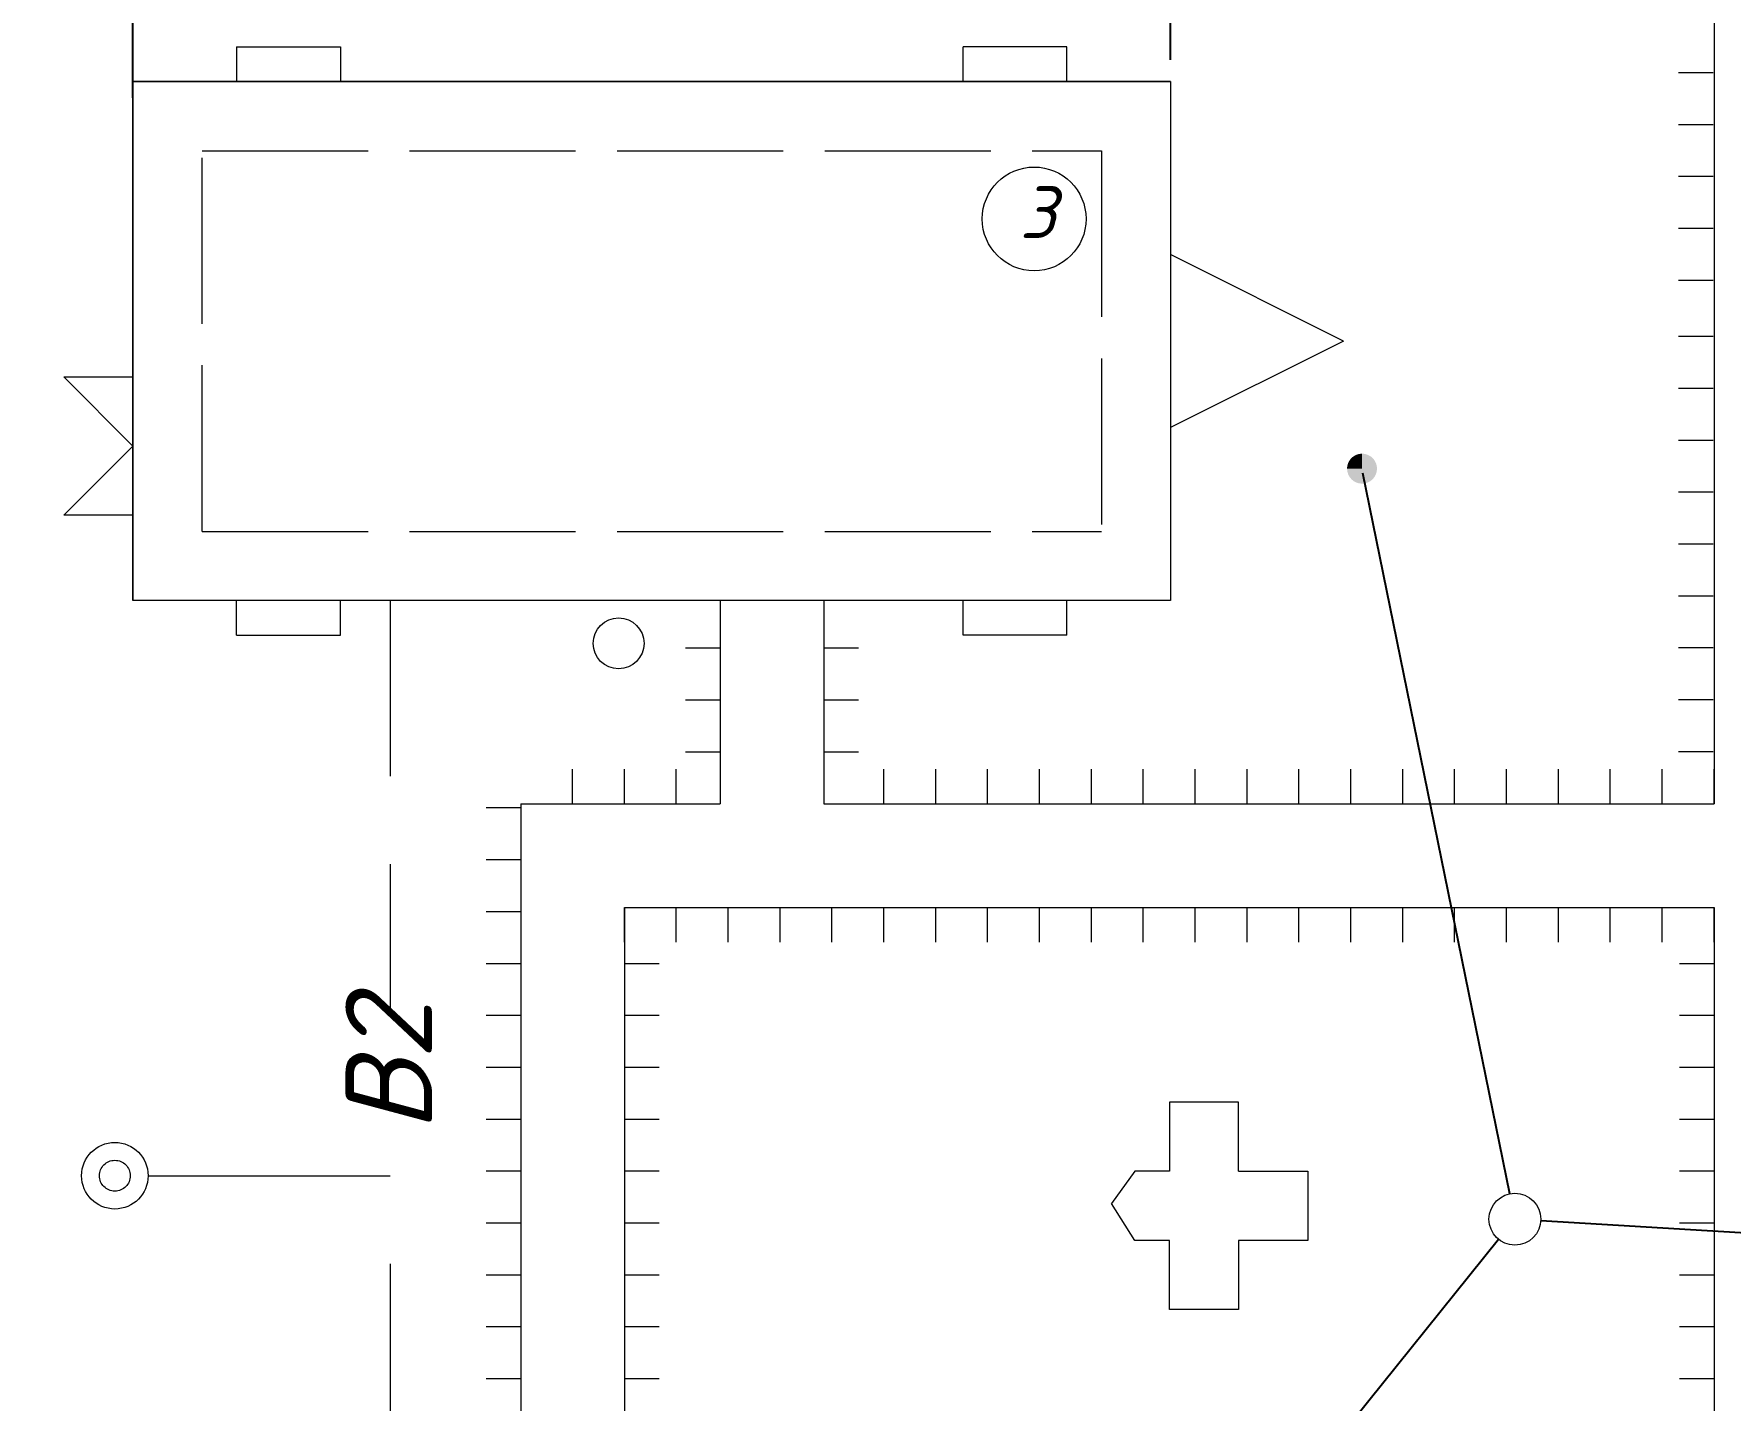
# Model space of a CAD drawing. Header units: millimetres. Extents: x 27137 to 30937, y -4667 to -569.
# Drawn here: x 30478.29 to 30527.32, y -4008.14 to -3968.66 of the extents above; entities that cross this region are included whole.
import ezdxf

# ---------------------------------------------------------------- set-up
doc = ezdxf.new("R2010")
doc.units = ezdxf.units.MM
doc.header["$LTSCALE"] = 0.4
doc.linetypes.add('ACAD_ISO02W100', pattern=[15, 12, -3])
doc.linetypes.add('штриховаяX2', pattern=[38.1, 25.4, -12.7])
doc.styles.add('Isocpeur', font='isocpeui.ttf', dxfattribs={"height": 2.5})
doc.styles.get("Standard").update_dxf_attribs({"font": 'isocpeui.ttf', "height": 2.5})
doc.dimstyles.new('06', dxfattribs={"dimtxt": 2.5, "dimasz": 2.5, "dimexe": 1.25, "dimexo": 0.625, "dimtad": 1, "dimdec": 0, "dimlfac": 200, "dimtxsty": 'Standard', "dimblk": 'OBLIQUE', "dimcen": 2.5, "dimdle": 2, "dimadec": 0, "dimazin": 0, "dimtfac": 1, "dimtdec": 0, "dimtmove": 0, "dimatfit": 3, "dimldrblk": 'OBLIQUE', "dimfxl": 1, "dimarcsym": 0})

# ---------------------------------------------------------------- blocks, each defined once
blk = doc.blocks.new('_Oblique')
at = {"color": 0, "linetype": 'ByBlock', "lineweight": -2}
blk.add_line((-0.5, -0.5), (0.5, 0.5), dxfattribs=at)
blk = doc.blocks.new('*D331')
at = {"color": 0, "lineweight": -2, "transparency": 16777216}
for p, q in [((30457.807, -3970.501), (30457.807, -3964.228)), ((30481.148, -3970.501), (30481.148, -3964.228)), ((30483.148, -3965.478), (30455.807, -3965.478))]:
    blk.add_line(p, q, dxfattribs=at)
at = {"layer": 'Defpoints', "color": 0, "transparency": 16777216}
for p in [(30457.807, -3965.478), (30457.807, -3971.126), (30481.148, -3971.126)]:
    blk.add_point(p, dxfattribs=at)
at = {"color": 0, "lineweight": -2, "transparency": 16777216, "xscale": 2.5, "yscale": 2.5, "zscale": 2.5, "rotation": 180}
blk.add_blockref('_Oblique', (30457.807, -3965.478), dxfattribs=at)
at = {"color": 0, "lineweight": -2, "transparency": 16777216, "xscale": 2.5, "yscale": 2.5, "zscale": 2.5}
blk.add_blockref('_Oblique', (30481.148, -3965.478), dxfattribs=at)
at = {"color": 0, "lineweight": 15, "transparency": 16777216, "insert": (30469.478, -3963.353), "char_height": 2.5, "attachment_point": 5, "style": 'Isocpeur'}
blk.add_mtext('4,6', dxfattribs=at)
blk = doc.blocks.new('*D334')
at = {"color": 0, "lineweight": -2, "transparency": 16777216}
for p, q in [((30481.148, -3969.407), (30481.148, -3964.228)), ((30511.148, -3969.407), (30511.148, -3964.228)), ((30513.148, -3965.478), (30479.148, -3965.478))]:
    blk.add_line(p, q, dxfattribs=at)
at = {"layer": 'Defpoints', "color": 0, "transparency": 16777216}
for p in [(30481.148, -3965.478), (30481.148, -3970.032), (30511.148, -3970.032)]:
    blk.add_point(p, dxfattribs=at)
at = {"color": 0, "lineweight": -2, "transparency": 16777216, "xscale": 2.5, "yscale": 2.5, "zscale": 2.5}
for p, rotation in [((30481.148, -3965.478), 179.9999999999983), ((30511.148, -3965.478), 359.9999999999983)]:
    blk.add_blockref('_Oblique', p, dxfattribs=dict(at, rotation=rotation))
at = {"color": 0, "lineweight": 15, "transparency": 16777216, "insert": (30496.148, -3963.353), "char_height": 2.5, "attachment_point": 5, "style": 'Isocpeur'}
blk.add_mtext('6,00', dxfattribs=at)

msp = doc.modelspace()

# ---------------------------------------------------------------- hatches: boundary and pattern name
at = {"lineweight": 15}
h = msp.add_hatch(color=256, dxfattribs=at)
h.dxf.hatch_style = 1
h.paths.add_polyline_path([(30516.2509, -3981.2204), (30516.6834, -3981.2204), (30517.116, -3981.2204, -1)])
h.paths.add_polyline_path([(30516.6834, -3980.7879, -0.4142136), (30517.116, -3981.2204), (30516.6834, -3981.2204)])
h = msp.add_hatch(color=256, dxfattribs=at)
h.dxf.hatch_style = 1
h.paths.add_polyline_path([(30516.6834, -3980.7879), (30516.6834, -3981.2204), (30516.2509, -3981.2204, -0.4142136)])

# ---------------------------------------------------------------- linework, layer by layer
for p, q in [((30526.8596, -3953.2653), (30526.8596, -3990.9031)), ((30484.1482, -3969.0317), (30487.1482, -3969.0317)), ((30484.1482, -3969.0317), (30484.1482, -3970.0317)), ((30487.1482, -3969.0317), (30487.1482, -3970.0317)), ((30508.1482, -3969.0317), (30505.1482, -3969.0317)), ((30505.1482, -3970.0317), (30505.1482, -3969.0317)), ((30508.1482, -3970.0317), (30508.1482, -3969.0317)), ((30526.8302, -3969.7792), (30525.8302, -3969.7792)), ((30526.8302, -3969.7792), (30525.8302, -3969.7792)), ((30526.8302, -3969.7792), (30525.8302, -3969.7792)), ((30526.8302, -3969.7792), (30525.8302, -3969.7792)), ((30526.8302, -3969.7792), (30525.8302, -3969.7792)), ((30526.8302, -3969.7792), (30525.8302, -3969.7792)), ((30526.8302, -3969.7792), (30525.8302, -3969.7792)), ((30526.8302, -3969.7792), (30525.8302, -3969.7792)), ((30526.8302, -3969.7792), (30525.8302, -3969.7792)), ((30526.8302, -3969.7792), (30525.8302, -3969.7792)), ((30526.8302, -3969.7792), (30525.8302, -3969.7792)), ((30526.8302, -3969.7792), (30525.8302, -3969.7792)), ((30526.8302, -3969.7792), (30525.8302, -3969.7792)), ((30526.8302, -3969.7792), (30525.8302, -3969.7792)), ((30526.8302, -3969.7792), (30525.8302, -3969.7792)), ((30526.8302, -3969.7792), (30525.8302, -3969.7792)), ((30526.8302, -3969.7792), (30525.8302, -3969.7792)), ((30526.8302, -3969.7792), (30525.8302, -3969.7792)), ((30526.8302, -3969.7792), (30525.8302, -3969.7792)), ((30526.8302, -3969.7792), (30525.8302, -3969.7792)), ((30526.8302, -3969.7792), (30525.8302, -3969.7792)), ((30526.8302, -3969.7792), (30525.8302, -3969.7792)), ((30526.8302, -3969.7792), (30525.8302, -3969.7792)), ((30526.8302, -3969.7792), (30525.8302, -3969.7792)), ((30511.1482, -3970.0317), (30481.1482, -3970.0317)), ((30481.1482, -3970.0317), (30481.1482, -3985.0317)), ((30481.1482, -3970.0317), (30511.1482, -3970.0317)), ((30481.1482, -3985.0317), (30481.1482, -3970.0317)), ((30511.1482, -3970.0317), (30511.1482, -3985.0317)), ((30526.8302, -3971.2792), (30525.8302, -3971.2792)), ((30526.8302, -3971.2792), (30525.8302, -3971.2792)), ((30526.8302, -3971.2792), (30525.8302, -3971.2792)), ((30526.8302, -3971.2792), (30525.8302, -3971.2792)), ((30526.8302, -3971.2792), (30525.8302, -3971.2792)), ((30526.8302, -3971.2792), (30525.8302, -3971.2792)), ((30526.8302, -3971.2792), (30525.8302, -3971.2792)), ((30526.8302, -3971.2792), (30525.8302, -3971.2792)), ((30526.8302, -3971.2792), (30525.8302, -3971.2792)), ((30526.8302, -3971.2792), (30525.8302, -3971.2792)), ((30526.8302, -3971.2792), (30525.8302, -3971.2792)), ((30526.8302, -3971.2792), (30525.8302, -3971.2792)), ((30526.8302, -3971.2792), (30525.8302, -3971.2792)), ((30526.8302, -3971.2792), (30525.8302, -3971.2792)), ((30526.8302, -3971.2792), (30525.8302, -3971.2792)), ((30526.8302, -3971.2792), (30525.8302, -3971.2792)), ((30526.8302, -3971.2792), (30525.8302, -3971.2792)), ((30526.8302, -3972.7792), (30525.8302, -3972.7792)), ((30526.8302, -3972.7792), (30525.8302, -3972.7792)), ((30526.8302, -3972.7792), (30525.8302, -3972.7792)), ((30526.8302, -3972.7792), (30525.8302, -3972.7792)), ((30526.8302, -3972.7792), (30525.8302, -3972.7792)), ((30526.8302, -3972.7792), (30525.8302, -3972.7792)), ((30526.8302, -3972.7792), (30525.8302, -3972.7792)), ((30526.8302, -3972.7792), (30525.8302, -3972.7792)), ((30526.8302, -3972.7792), (30525.8302, -3972.7792)), ((30526.8302, -3972.7792), (30525.8302, -3972.7792)), ((30526.8302, -3972.7792), (30525.8302, -3972.7792)), ((30526.8302, -3974.2792), (30525.8302, -3974.2792)), ((30526.8302, -3974.2792), (30525.8302, -3974.2792)), ((30526.8302, -3974.2792), (30525.8302, -3974.2792)), ((30526.8302, -3974.2792), (30525.8302, -3974.2792)), ((30526.8302, -3974.2792), (30525.8302, -3974.2792)), ((30526.8302, -3974.2792), (30525.8302, -3974.2792)), ((30526.8302, -3974.2792), (30525.8302, -3974.2792)), ((30526.8302, -3974.2792), (30525.8302, -3974.2792)), ((30526.8302, -3974.2792), (30525.8302, -3974.2792)), ((30526.8302, -3974.2792), (30525.8302, -3974.2792)), ((30526.8302, -3974.2792), (30525.8302, -3974.2792)), ((30526.8302, -3974.2792), (30525.8302, -3974.2792)), ((30526.8302, -3974.2792), (30525.8302, -3974.2792)), ((30526.8302, -3974.2792), (30525.8302, -3974.2792)), ((30526.8302, -3974.2792), (30525.8302, -3974.2792)), ((30526.8302, -3974.2792), (30525.8302, -3974.2792)), ((30526.8302, -3974.2792), (30525.8302, -3974.2792)), ((30526.8302, -3974.2792), (30525.8302, -3974.2792)), ((30526.8302, -3974.2792), (30525.8302, -3974.2792)), ((30526.8302, -3974.2792), (30525.8302, -3974.2792)), ((30526.8302, -3974.2792), (30525.8302, -3974.2792)), ((30516.1482, -3977.5317), (30511.1482, -3975.0317)), ((30526.8302, -3975.7792), (30525.8302, -3975.7792)), ((30526.8302, -3975.7792), (30525.8302, -3975.7792)), ((30526.8302, -3975.7792), (30525.8302, -3975.7792)), ((30526.8302, -3975.7792), (30525.8302, -3975.7792)), ((30526.8302, -3975.7792), (30525.8302, -3975.7792)), ((30526.8302, -3975.7792), (30525.8302, -3975.7792)), ((30526.8302, -3975.7792), (30525.8302, -3975.7792)), ((30526.8302, -3975.7792), (30525.8302, -3975.7792)), ((30526.8302, -3975.7792), (30525.8302, -3975.7792)), ((30526.8302, -3975.7792), (30525.8302, -3975.7792)), ((30526.8302, -3975.7792), (30525.8302, -3975.7792)), ((30526.8302, -3975.7792), (30525.8302, -3975.7792)), ((30526.8302, -3975.7792), (30525.8302, -3975.7792)), ((30526.8302, -3975.7792), (30525.8302, -3975.7792)), ((30526.8302, -3975.7792), (30525.8302, -3975.7792)), ((30526.8302, -3975.7792), (30525.8302, -3975.7792)), ((30526.8302, -3975.7792), (30525.8302, -3975.7792)), ((30526.8302, -3975.7792), (30525.8302, -3975.7792)), ((30526.8302, -3975.7792), (30525.8302, -3975.7792)), ((30526.8302, -3975.7792), (30525.8302, -3975.7792)), ((30526.8302, -3975.7792), (30525.8302, -3975.7792)), ((30526.8302, -3975.7792), (30525.8302, -3975.7792)), ((30526.8302, -3975.7792), (30525.8302, -3975.7792)), ((30526.8302, -3975.7792), (30525.8302, -3975.7792)), ((30526.8302, -3975.7792), (30525.8302, -3975.7792)), ((30526.8302, -3975.7792), (30525.8302, -3975.7792)), ((30526.8302, -3975.7792), (30525.8302, -3975.7792)), ((30526.8302, -3975.7792), (30525.8302, -3975.7792)), ((30526.8302, -3975.7792), (30525.8302, -3975.7792)), ((30526.8302, -3975.7792), (30525.8302, -3975.7792)), ((30526.8302, -3975.7792), (30525.8302, -3975.7792)), ((30526.8302, -3975.7792), (30525.8302, -3975.7792)), ((30526.8302, -3975.7792), (30525.8302, -3975.7792)), ((30526.8302, -3975.7792), (30525.8302, -3975.7792)), ((30526.8302, -3975.7792), (30525.8302, -3975.7792)), ((30526.8302, -3975.7792), (30525.8302, -3975.7792)), ((30526.8302, -3975.7792), (30525.8302, -3975.7792)), ((30526.8302, -3975.7792), (30525.8302, -3975.7792)), ((30526.8302, -3975.7792), (30525.8302, -3975.7792)), ((30526.8302, -3975.7792), (30525.8302, -3975.7792)), ((30526.8302, -3975.7792), (30525.8302, -3975.7792)), ((30526.8302, -3975.7792), (30525.8302, -3975.7792)), ((30526.8302, -3975.7792), (30525.8302, -3975.7792)), ((30526.8302, -3975.7792), (30525.8302, -3975.7792)), ((30526.8302, -3975.7792), (30525.8302, -3975.7792)), ((30526.8302, -3975.7792), (30525.8302, -3975.7792)), ((30526.8302, -3975.7792), (30525.8302, -3975.7792)), ((30526.8302, -3975.7792), (30525.8302, -3975.7792)), ((30526.8302, -3975.7792), (30525.8302, -3975.7792)), ((30526.8302, -3975.7792), (30525.8302, -3975.7792)), ((30526.8302, -3975.7792), (30525.8302, -3975.7792)), ((30526.8302, -3975.7792), (30525.8302, -3975.7792)), ((30526.8302, -3975.7792), (30525.8302, -3975.7792)), ((30526.8302, -3975.7792), (30525.8302, -3975.7792)), ((30526.8302, -3975.7792), (30525.8302, -3975.7792)), ((30526.8302, -3975.7792), (30525.8302, -3975.7792)), ((30526.8302, -3975.7792), (30525.8302, -3975.7792)), ((30526.8302, -3975.7792), (30525.8302, -3975.7792)), ((30526.8302, -3975.7792), (30525.8302, -3975.7792)), ((30526.8302, -3975.7792), (30525.8302, -3975.7792)), ((30526.8302, -3975.7792), (30525.8302, -3975.7792)), ((30526.8302, -3975.7792), (30525.8302, -3975.7792)), ((30526.8302, -3975.7792), (30525.8302, -3975.7792)), ((30526.8302, -3975.7792), (30525.8302, -3975.7792)), ((30526.8302, -3975.7792), (30525.8302, -3975.7792)), ((30526.8302, -3975.7792), (30525.8302, -3975.7792)), ((30526.8302, -3975.7792), (30525.8302, -3975.7792)), ((30516.1482, -3977.5317), (30511.1482, -3980.0317)), ((30526.8302, -3977.4031), (30525.8302, -3977.4031)), ((30526.8302, -3977.4031), (30525.8302, -3977.4031)), ((30526.8302, -3977.4031), (30525.8302, -3977.4031)), ((30526.8302, -3977.4031), (30525.8302, -3977.4031)), ((30526.8302, -3977.4031), (30525.8302, -3977.4031)), ((30526.8302, -3977.4031), (30525.8302, -3977.4031)), ((30526.8302, -3977.4031), (30525.8302, -3977.4031)), ((30526.8302, -3977.4031), (30525.8302, -3977.4031)), ((30526.8302, -3977.4031), (30525.8302, -3977.4031)), ((30526.8302, -3977.4031), (30525.8302, -3977.4031)), ((30526.8302, -3977.4031), (30525.8302, -3977.4031)), ((30526.8302, -3977.4031), (30525.8302, -3977.4031)), ((30526.8302, -3977.4031), (30525.8302, -3977.4031)), ((30526.8302, -3977.4031), (30525.8302, -3977.4031)), ((30526.8302, -3977.4031), (30525.8302, -3977.4031)), ((30526.8302, -3977.4031), (30525.8302, -3977.4031)), ((30526.8302, -3977.4031), (30525.8302, -3977.4031)), ((30526.8302, -3977.4031), (30525.8302, -3977.4031)), ((30526.8302, -3977.4031), (30525.8302, -3977.4031)), ((30526.8302, -3977.4031), (30525.8302, -3977.4031)), ((30526.8302, -3977.4031), (30525.8302, -3977.4031)), ((30526.8302, -3977.4031), (30525.8302, -3977.4031)), ((30526.8302, -3977.4031), (30525.8302, -3977.4031)), ((30526.8302, -3977.4031), (30525.8302, -3977.4031)), ((30526.8302, -3977.4031), (30525.8302, -3977.4031)), ((30479.1482, -3978.5657), (30481.1482, -3978.5657)), ((30479.1482, -3978.5657), (30481.1482, -3980.5657)), ((30526.8302, -3978.9031), (30525.8302, -3978.9031)), ((30526.8302, -3978.9031), (30525.8302, -3978.9031)), ((30526.8302, -3978.9031), (30525.8302, -3978.9031)), ((30526.8302, -3978.9031), (30525.8302, -3978.9031)), ((30526.8302, -3978.9031), (30525.8302, -3978.9031)), ((30526.8302, -3978.9031), (30525.8302, -3978.9031)), ((30526.8302, -3978.9031), (30525.8302, -3978.9031)), ((30526.8302, -3978.9031), (30525.8302, -3978.9031)), ((30526.8302, -3978.9031), (30525.8302, -3978.9031)), ((30526.8302, -3978.9031), (30525.8302, -3978.9031)), ((30526.8302, -3978.9031), (30525.8302, -3978.9031)), ((30526.8302, -3978.9031), (30525.8302, -3978.9031)), ((30526.8302, -3978.9031), (30525.8302, -3978.9031)), ((30526.8302, -3978.9031), (30525.8302, -3978.9031)), ((30526.8302, -3978.9031), (30525.8302, -3978.9031)), ((30526.8302, -3978.9031), (30525.8302, -3978.9031)), ((30526.8302, -3978.9031), (30525.8302, -3978.9031)), ((30481.1482, -3980.5657), (30479.1482, -3982.5657)), ((30526.8302, -3980.4031), (30525.8302, -3980.4031)), ((30526.8302, -3980.4031), (30525.8302, -3980.4031)), ((30526.8302, -3980.4031), (30525.8302, -3980.4031)), ((30526.8302, -3980.4031), (30525.8302, -3980.4031)), ((30526.8302, -3980.4031), (30525.8302, -3980.4031)), ((30526.8302, -3980.4031), (30525.8302, -3980.4031)), ((30526.8302, -3980.4031), (30525.8302, -3980.4031)), ((30526.8302, -3980.4031), (30525.8302, -3980.4031)), ((30526.8302, -3980.4031), (30525.8302, -3980.4031)), ((30526.8302, -3980.4031), (30525.8302, -3980.4031)), ((30526.8302, -3980.4031), (30525.8302, -3980.4031)), ((30526.8302, -3981.9031), (30525.8302, -3981.9031)), ((30526.8302, -3981.9031), (30525.8302, -3981.9031)), ((30526.8302, -3981.9031), (30525.8302, -3981.9031)), ((30526.8302, -3981.9031), (30525.8302, -3981.9031)), ((30526.8302, -3981.9031), (30525.8302, -3981.9031)), ((30526.8302, -3981.9031), (30525.8302, -3981.9031)), ((30526.8302, -3981.9031), (30525.8302, -3981.9031)), ((30526.8302, -3981.9031), (30525.8302, -3981.9031)), ((30526.8302, -3981.9031), (30525.8302, -3981.9031)), ((30526.8302, -3981.9031), (30525.8302, -3981.9031)), ((30526.8302, -3981.9031), (30525.8302, -3981.9031)), ((30526.8302, -3981.9031), (30525.8302, -3981.9031)), ((30526.8302, -3981.9031), (30525.8302, -3981.9031)), ((30481.1482, -3982.5657), (30479.1482, -3982.5657)), ((30526.8302, -3983.4031), (30525.8302, -3983.4031)), ((30526.8302, -3983.4031), (30525.8302, -3983.4031)), ((30526.8302, -3983.4031), (30525.8302, -3983.4031)), ((30526.8302, -3983.4031), (30525.8302, -3983.4031)), ((30526.8302, -3983.4031), (30525.8302, -3983.4031)), ((30526.8302, -3983.4031), (30525.8302, -3983.4031)), ((30526.8302, -3983.4031), (30525.8302, -3983.4031)), ((30526.8302, -3983.4031), (30525.8302, -3983.4031)), ((30526.8302, -3983.4031), (30525.8302, -3983.4031)), ((30526.8302, -3983.4031), (30525.8302, -3983.4031)), ((30526.8302, -3983.4031), (30525.8302, -3983.4031)), ((30526.8302, -3983.4031), (30525.8302, -3983.4031)), ((30526.8302, -3983.4031), (30525.8302, -3983.4031)), ((30526.8302, -3983.4031), (30525.8302, -3983.4031)), ((30526.8302, -3983.4031), (30525.8302, -3983.4031)), ((30526.8302, -3983.4031), (30525.8302, -3983.4031)), ((30526.8302, -3983.4031), (30525.8302, -3983.4031)), ((30511.1482, -3985.0317), (30481.1482, -3985.0317)), ((30484.1482, -3986.0317), (30484.1482, -3985.0317)), ((30487.1482, -3986.0317), (30487.1482, -3985.0317)), ((30498.1265, -3985.0317), (30498.1265, -3990.9031)), ((30498.1265, -3985.0317), (30498.1265, -3990.9031)), ((30501.1265, -3985.0317), (30501.1265, -3990.9031)), ((30508.1482, -3986.0317), (30508.1482, -3985.0317)), ((30526.8302, -3984.9031), (30525.8302, -3984.9031)), ((30526.8302, -3984.9031), (30525.8302, -3984.9031)), ((30526.8302, -3984.9031), (30525.8302, -3984.9031)), ((30526.8302, -3984.9031), (30525.8302, -3984.9031)), ((30526.8302, -3984.9031), (30525.8302, -3984.9031)), ((30526.8302, -3984.9031), (30525.8302, -3984.9031)), ((30526.8302, -3984.9031), (30525.8302, -3984.9031)), ((30526.8302, -3984.9031), (30525.8302, -3984.9031)), ((30526.8302, -3984.9031), (30525.8302, -3984.9031)), ((30526.8302, -3984.9031), (30525.8302, -3984.9031)), ((30526.8302, -3984.9031), (30525.8302, -3984.9031)), ((30526.8302, -3984.9031), (30525.8302, -3984.9031)), ((30526.8302, -3984.9031), (30525.8302, -3984.9031)), ((30526.8302, -3984.9031), (30525.8302, -3984.9031)), ((30526.8302, -3984.9031), (30525.8302, -3984.9031)), ((30526.8302, -3984.9031), (30525.8302, -3984.9031)), ((30526.8302, -3984.9031), (30525.8302, -3984.9031)), ((30526.8302, -3984.9031), (30525.8302, -3984.9031)), ((30526.8302, -3984.9031), (30525.8302, -3984.9031)), ((30526.8302, -3984.9031), (30525.8302, -3984.9031)), ((30526.8302, -3984.9031), (30525.8302, -3984.9031)), ((30526.8302, -3984.9031), (30525.8302, -3984.9031)), ((30526.8302, -3984.9031), (30525.8302, -3984.9031)), ((30526.8302, -3984.9031), (30525.8302, -3984.9031)), ((30484.1482, -3986.0317), (30487.1482, -3986.0317)), ((30508.1482, -3986.0317), (30505.1482, -3986.0317)), ((30497.1265, -3986.4031), (30498.1265, -3986.4031)), ((30497.1265, -3986.4031), (30498.1265, -3986.4031)), ((30501.1265, -3986.4031), (30502.1265, -3986.4031)), ((30501.1265, -3986.4031), (30502.1265, -3986.4031)), ((30526.8302, -3986.4031), (30525.8302, -3986.4031)), ((30526.8302, -3986.4031), (30525.8302, -3986.4031)), ((30526.8302, -3986.4031), (30525.8302, -3986.4031)), ((30526.8302, -3986.4031), (30525.8302, -3986.4031)), ((30526.8302, -3986.4031), (30525.8302, -3986.4031)), ((30526.8302, -3986.4031), (30525.8302, -3986.4031)), ((30526.8302, -3986.4031), (30525.8302, -3986.4031)), ((30526.8302, -3986.4031), (30525.8302, -3986.4031)), ((30526.8302, -3986.4031), (30525.8302, -3986.4031)), ((30526.8302, -3986.4031), (30525.8302, -3986.4031)), ((30526.8302, -3986.4031), (30525.8302, -3986.4031)), ((30526.8302, -3986.4031), (30525.8302, -3986.4031)), ((30526.8302, -3986.4031), (30525.8302, -3986.4031)), ((30526.8302, -3986.4031), (30525.8302, -3986.4031)), ((30526.8302, -3986.4031), (30525.8302, -3986.4031)), ((30526.8302, -3986.4031), (30525.8302, -3986.4031)), ((30526.8302, -3986.4031), (30525.8302, -3986.4031)), ((30497.1265, -3987.9031), (30498.1265, -3987.9031)), ((30497.1265, -3987.9031), (30498.1265, -3987.9031)), ((30501.1265, -3987.9031), (30502.1265, -3987.9031)), ((30501.1265, -3987.9031), (30502.1265, -3987.9031)), ((30526.8302, -3987.9031), (30525.8302, -3987.9031)), ((30526.8302, -3987.9031), (30525.8302, -3987.9031)), ((30526.8302, -3987.9031), (30525.8302, -3987.9031)), ((30526.8302, -3987.9031), (30525.8302, -3987.9031)), ((30526.8302, -3987.9031), (30525.8302, -3987.9031)), ((30526.8302, -3987.9031), (30525.8302, -3987.9031)), ((30526.8302, -3987.9031), (30525.8302, -3987.9031)), ((30526.8302, -3987.9031), (30525.8302, -3987.9031)), ((30526.8302, -3987.9031), (30525.8302, -3987.9031)), ((30526.8302, -3987.9031), (30525.8302, -3987.9031)), ((30526.8302, -3987.9031), (30525.8302, -3987.9031)), ((30497.1265, -3989.4031), (30498.1265, -3989.4031)), ((30501.1265, -3989.4031), (30502.1265, -3989.4031)), ((30526.8302, -3989.4031), (30525.8302, -3989.4031)), ((30526.8302, -3989.4031), (30525.8302, -3989.4031)), ((30526.8302, -3989.4031), (30525.8302, -3989.4031)), ((30526.8302, -3989.4031), (30525.8302, -3989.4031)), ((30526.8302, -3989.4031), (30525.8302, -3989.4031)), ((30526.8302, -3989.4031), (30525.8302, -3989.4031)), ((30526.8302, -3989.4031), (30525.8302, -3989.4031)), ((30526.8302, -3989.4031), (30525.8302, -3989.4031)), ((30526.8302, -3989.4031), (30525.8302, -3989.4031)), ((30526.8302, -3989.4031), (30525.8302, -3989.4031)), ((30526.8302, -3989.4031), (30525.8302, -3989.4031)), ((30526.8302, -3989.4031), (30525.8302, -3989.4031)), ((30526.8302, -3989.4031), (30525.8302, -3989.4031)), ((30526.8302, -3989.4031), (30525.8302, -3989.4031)), ((30526.8302, -3989.4031), (30525.8302, -3989.4031)), ((30526.8302, -3989.4031), (30525.8302, -3989.4031)), ((30526.8302, -3989.4031), (30525.8302, -3989.4031)), ((30526.8302, -3989.4031), (30525.8302, -3989.4031)), ((30526.8302, -3989.4031), (30525.8302, -3989.4031)), ((30526.8302, -3989.4031), (30525.8302, -3989.4031)), ((30526.8302, -3989.4031), (30525.8302, -3989.4031)), ((30493.8596, -3990.9031), (30493.8596, -3989.9031)), ((30493.8596, -3990.9031), (30493.8596, -3989.9031)), ((30495.3596, -3990.9031), (30495.3596, -3989.9031)), ((30495.3596, -3990.9031), (30495.3596, -3989.9031)), ((30496.8596, -3990.9031), (30496.8596, -3989.9031)), ((30496.8596, -3990.9031), (30496.8596, -3989.9031)), ((30502.8596, -3990.9031), (30502.8596, -3989.9031)), ((30502.8596, -3990.9031), (30502.8596, -3989.9031)), ((30504.3596, -3990.9031), (30504.3596, -3989.9031)), ((30504.3596, -3990.9031), (30504.3596, -3989.9031)), ((30505.8596, -3990.9031), (30505.8596, -3989.9031)), ((30505.8596, -3990.9031), (30505.8596, -3989.9031)), ((30505.8596, -3990.9031), (30505.8596, -3989.9031)), ((30505.8596, -3990.9031), (30505.8596, -3989.9031)), ((30507.3596, -3990.9031), (30507.3596, -3989.9031)), ((30507.3596, -3990.9031), (30507.3596, -3989.9031)), ((30508.8596, -3990.9031), (30508.8596, -3989.9031)), ((30508.8596, -3990.9031), (30508.8596, -3989.9031)), ((30510.3596, -3990.9031), (30510.3596, -3989.9031)), ((30510.3596, -3990.9031), (30510.3596, -3989.9031)), ((30510.3596, -3990.9031), (30510.3596, -3989.9031)), ((30510.3596, -3990.9031), (30510.3596, -3989.9031)), ((30511.8596, -3990.9031), (30511.8596, -3989.9031)), ((30511.8596, -3990.9031), (30511.8596, -3989.9031)), ((30513.3596, -3990.9031), (30513.3596, -3989.9031)), ((30513.3596, -3990.9031), (30513.3596, -3989.9031)), ((30514.8596, -3990.9031), (30514.8596, -3989.9031)), ((30514.8596, -3990.9031), (30514.8596, -3989.9031)), ((30516.3596, -3990.9031), (30516.3596, -3989.9031)), ((30516.3596, -3990.9031), (30516.3596, -3989.9031)), ((30517.8596, -3990.9031), (30517.8596, -3989.9031)), ((30517.8596, -3990.9031), (30517.8596, -3989.9031)), ((30517.8596, -3990.9031), (30517.8596, -3989.9031)), ((30517.8596, -3990.9031), (30517.8596, -3989.9031)), ((30519.3596, -3990.9031), (30519.3596, -3989.9031)), ((30519.3596, -3990.9031), (30519.3596, -3989.9031)), ((30520.8596, -3990.9031), (30520.8596, -3989.9031)), ((30520.8596, -3990.9031), (30520.8596, -3989.9031)), ((30522.3596, -3990.9031), (30522.3596, -3989.9031)), ((30522.3596, -3990.9031), (30522.3596, -3989.9031)), ((30523.8596, -3990.9031), (30523.8596, -3989.9031)), ((30523.8596, -3990.9031), (30523.8596, -3989.9031)), ((30525.3596, -3990.9031), (30525.3596, -3989.9031)), ((30525.3596, -3990.9031), (30525.3596, -3989.9031)), ((30526.8596, -3990.9031), (30526.8596, -3989.9031)), ((30526.8596, -3990.9031), (30526.8596, -3989.9031)), ((30492.3596, -3990.9031), (30492.3596, -4036.2157)), ((30492.3596, -3990.9031), (30498.1265, -3990.9031)), ((30492.3596, -3990.9031), (30493.8596, -3990.9031)), ((30501.1265, -3990.9031), (30501.3596, -3990.9031)), ((30501.3596, -3990.9031), (30510.3596, -3990.9031)), ((30509.6096, -3990.9031), (30526.8596, -3990.9031)), ((30492.3596, -3991.027), (30491.3596, -3991.027)), ((30492.3596, -3991.027), (30491.3596, -3991.027)), ((30492.3596, -3991.027), (30491.3596, -3991.027)), ((30492.3596, -3992.527), (30491.3596, -3992.527)), ((30492.3596, -3992.527), (30491.3596, -3992.527)), ((30492.3596, -3992.527), (30491.3596, -3992.527)), ((30492.3596, -3992.527), (30491.3596, -3992.527)), ((30492.3596, -3992.527), (30491.3596, -3992.527)), ((30495.3596, -3993.9031), (30495.3596, -4016.5614)), ((30495.3596, -3993.9031), (30502.8596, -3993.9031)), ((30495.3596, -3993.9031), (30526.8596, -3993.9031)), ((30495.3596, -3994.9031), (30495.3596, -3993.9031)), ((30495.3596, -3994.9031), (30495.3596, -3993.9031)), ((30496.8596, -3994.9031), (30496.8596, -3993.9031)), ((30496.8596, -3994.9031), (30496.8596, -3993.9031)), ((30498.3596, -3994.9031), (30498.3596, -3993.9031)), ((30498.3596, -3994.9031), (30498.3596, -3993.9031)), ((30499.8596, -3994.9031), (30499.8596, -3993.9031)), ((30499.8596, -3994.9031), (30499.8596, -3993.9031)), ((30501.3596, -3994.9031), (30501.3596, -3993.9031)), ((30501.3596, -3994.9031), (30501.3596, -3993.9031)), ((30502.8596, -3994.9031), (30502.8596, -3993.9031)), ((30502.8596, -3994.9031), (30502.8596, -3993.9031)), ((30504.3596, -3994.9031), (30504.3596, -3993.9031)), ((30504.3596, -3994.9031), (30504.3596, -3993.9031)), ((30505.8596, -3994.9031), (30505.8596, -3993.9031)), ((30505.8596, -3994.9031), (30505.8596, -3993.9031)), ((30505.8596, -3994.9031), (30505.8596, -3993.9031)), ((30505.8596, -3994.9031), (30505.8596, -3993.9031)), ((30507.3596, -3994.9031), (30507.3596, -3993.9031)), ((30507.3596, -3994.9031), (30507.3596, -3993.9031)), ((30508.8596, -3994.9031), (30508.8596, -3993.9031)), ((30508.8596, -3994.9031), (30508.8596, -3993.9031)), ((30510.3596, -3994.9031), (30510.3596, -3993.9031)), ((30510.3596, -3994.9031), (30510.3596, -3993.9031)), ((30511.8596, -3994.9031), (30511.8596, -3993.9031)), ((30511.8596, -3994.9031), (30511.8596, -3993.9031)), ((30513.3596, -3994.9031), (30513.3596, -3993.9031)), ((30513.3596, -3994.9031), (30513.3596, -3993.9031)), ((30514.8596, -3994.9031), (30514.8596, -3993.9031)), ((30514.8596, -3994.9031), (30514.8596, -3993.9031)), ((30516.3596, -3994.9031), (30516.3596, -3993.9031)), ((30516.3596, -3994.9031), (30516.3596, -3993.9031)), ((30517.8596, -3994.9031), (30517.8596, -3993.9031)), ((30517.8596, -3994.9031), (30517.8596, -3993.9031)), ((30517.8596, -3994.9031), (30517.8596, -3993.9031)), ((30517.8596, -3994.9031), (30517.8596, -3993.9031)), ((30519.3596, -3994.9031), (30519.3596, -3993.9031)), ((30519.3596, -3994.9031), (30519.3596, -3993.9031)), ((30520.8596, -3994.9031), (30520.8596, -3993.9031)), ((30520.8596, -3994.9031), (30520.8596, -3993.9031)), ((30522.3596, -3994.9031), (30522.3596, -3993.9031)), ((30522.3596, -3994.9031), (30522.3596, -3993.9031)), ((30523.8596, -3994.9031), (30523.8596, -3993.9031)), ((30523.8596, -3994.9031), (30523.8596, -3993.9031)), ((30525.3596, -3994.9031), (30525.3596, -3993.9031)), ((30525.3596, -3994.9031), (30525.3596, -3993.9031)), ((30526.8596, -3994.9031), (30526.8596, -3993.9031)), ((30526.8596, -3994.9031), (30526.8596, -3993.9031)), ((30526.8596, -3993.9031), (30526.8596, -4029.3712)), ((30492.3596, -3994.027), (30491.3596, -3994.027)), ((30492.3596, -3994.027), (30491.3596, -3994.027)), ((30492.3596, -3994.027), (30491.3596, -3994.027)), ((30492.3596, -3994.027), (30491.3596, -3994.027)), ((30492.3596, -3994.027), (30491.3596, -3994.027)), ((30492.3596, -3994.027), (30491.3596, -3994.027)), ((30492.3596, -3994.027), (30491.3596, -3994.027)), ((30492.3596, -3994.027), (30491.3596, -3994.027)), ((30492.3596, -3994.027), (30491.3596, -3994.027)), ((30492.3596, -3994.027), (30491.3596, -3994.027)), ((30492.3596, -3994.027), (30491.3596, -3994.027)), ((30492.3596, -3995.527), (30491.3596, -3995.527)), ((30492.3596, -3995.527), (30491.3596, -3995.527)), ((30492.3596, -3995.527), (30491.3596, -3995.527)), ((30492.3596, -3995.527), (30491.3596, -3995.527)), ((30492.3596, -3995.527), (30491.3596, -3995.527)), ((30492.3596, -3995.527), (30491.3596, -3995.527)), ((30492.3596, -3995.527), (30491.3596, -3995.527)), ((30492.3596, -3995.527), (30491.3596, -3995.527)), ((30496.3596, -3995.527), (30495.3596, -3995.527)), ((30496.3596, -3995.527), (30495.3596, -3995.527)), ((30496.3596, -3995.527), (30495.3596, -3995.527)), ((30496.3596, -3995.527), (30495.3596, -3995.527)), ((30496.3596, -3995.527), (30495.3596, -3995.527)), ((30496.3596, -3995.527), (30495.3596, -3995.527)), ((30496.3596, -3995.527), (30495.3596, -3995.527)), ((30496.3596, -3995.527), (30495.3596, -3995.527)), ((30496.3596, -3995.527), (30495.3596, -3995.527)), ((30496.3596, -3995.527), (30495.3596, -3995.527)), ((30496.3596, -3995.527), (30495.3596, -3995.527)), ((30526.8596, -3995.527), (30525.8596, -3995.527)), ((30526.8596, -3995.527), (30525.8596, -3995.527)), ((30526.8596, -3995.527), (30525.8596, -3995.527)), ((30526.8596, -3995.527), (30525.8596, -3995.527)), ((30526.8596, -3995.527), (30525.8596, -3995.527)), ((30526.8596, -3995.527), (30525.8596, -3995.527)), ((30492.3596, -3997.027), (30491.3596, -3997.027)), ((30492.3596, -3997.027), (30491.3596, -3997.027)), ((30492.3596, -3997.027), (30491.3596, -3997.027)), ((30492.3596, -3997.027), (30491.3596, -3997.027)), ((30492.3596, -3997.027), (30491.3596, -3997.027)), ((30492.3596, -3997.027), (30491.3596, -3997.027)), ((30492.3596, -3997.027), (30491.3596, -3997.027)), ((30492.3596, -3997.027), (30491.3596, -3997.027)), ((30496.3596, -3997.027), (30495.3596, -3997.027)), ((30496.3596, -3997.027), (30495.3596, -3997.027)), ((30496.3596, -3997.027), (30495.3596, -3997.027)), ((30496.3596, -3997.027), (30495.3596, -3997.027)), ((30496.3596, -3997.027), (30495.3596, -3997.027)), ((30496.3596, -3997.027), (30495.3596, -3997.027)), ((30496.3596, -3997.027), (30495.3596, -3997.027)), ((30496.3596, -3997.027), (30495.3596, -3997.027)), ((30526.8596, -3997.027), (30525.8596, -3997.027)), ((30526.8596, -3997.027), (30525.8596, -3997.027)), ((30526.8596, -3997.027), (30525.8596, -3997.027)), ((30492.3596, -3998.527), (30491.3596, -3998.527)), ((30492.3596, -3998.527), (30491.3596, -3998.527)), ((30492.3596, -3998.527), (30491.3596, -3998.527)), ((30492.3596, -3998.527), (30491.3596, -3998.527)), ((30492.3596, -3998.527), (30491.3596, -3998.527)), ((30492.3596, -3998.527), (30491.3596, -3998.527)), ((30496.3596, -3998.527), (30495.3596, -3998.527)), ((30496.3596, -3998.527), (30495.3596, -3998.527)), ((30496.3596, -3998.527), (30495.3596, -3998.527)), ((30496.3596, -3998.527), (30495.3596, -3998.527)), ((30496.3596, -3998.527), (30495.3596, -3998.527)), ((30496.3596, -3998.527), (30495.3596, -3998.527)), ((30496.3596, -3998.527), (30495.3596, -3998.527)), ((30496.3596, -3998.527), (30495.3596, -3998.527)), ((30526.8596, -3998.527), (30525.8596, -3998.527)), ((30526.8596, -3998.527), (30525.8596, -3998.527)), ((30526.8596, -3998.527), (30525.8596, -3998.527)), ((30526.8596, -3998.527), (30525.8596, -3998.527)), ((30526.8596, -3998.527), (30525.8596, -3998.527)), ((30513.1155, -3999.5264), (30511.1155, -3999.5264)), ((30511.1155, -3999.5264), (30511.1155, -4001.5264)), ((30513.1155, -4001.5264), (30513.1155, -3999.5264)), ((30492.3596, -4000.027), (30491.3596, -4000.027)), ((30492.3596, -4000.027), (30491.3596, -4000.027)), ((30492.3596, -4000.027), (30491.3596, -4000.027)), ((30496.3596, -4000.027), (30495.3596, -4000.027)), ((30496.3596, -4000.027), (30495.3596, -4000.027)), ((30496.3596, -4000.027), (30495.3596, -4000.027)), ((30496.3596, -4000.027), (30495.3596, -4000.027)), ((30496.3596, -4000.027), (30495.3596, -4000.027)), ((30496.3596, -4000.027), (30495.3596, -4000.027)), ((30496.3596, -4000.027), (30495.3596, -4000.027)), ((30496.3596, -4000.027), (30495.3596, -4000.027)), ((30496.3596, -4000.027), (30495.3596, -4000.027)), ((30496.3596, -4000.027), (30495.3596, -4000.027)), ((30496.3596, -4000.027), (30495.3596, -4000.027)), ((30496.3596, -4000.027), (30495.3596, -4000.027)), ((30496.3596, -4000.027), (30495.3596, -4000.027)), ((30496.3596, -4000.027), (30495.3596, -4000.027)), ((30496.3596, -4000.027), (30495.3596, -4000.027)), ((30496.3596, -4000.027), (30495.3596, -4000.027)), ((30496.3596, -4000.027), (30495.3596, -4000.027)), ((30526.8596, -4000.027), (30525.8596, -4000.027)), ((30526.8596, -4000.027), (30525.8596, -4000.027)), ((30526.8596, -4000.027), (30525.8596, -4000.027)), ((30526.8596, -4000.027), (30525.8596, -4000.027)), ((30526.8596, -4000.027), (30525.8596, -4000.027)), ((30526.8596, -4000.027), (30525.8596, -4000.027)), ((30526.8596, -4000.027), (30525.8596, -4000.027)), ((30526.8596, -4000.027), (30525.8596, -4000.027)), ((30526.8596, -4000.027), (30525.8596, -4000.027)), ((30526.8596, -4000.027), (30525.8596, -4000.027)), ((30526.8596, -4000.027), (30525.8596, -4000.027)), ((30492.3596, -4001.527), (30491.3596, -4001.527)), ((30492.3596, -4001.527), (30491.3596, -4001.527)), ((30492.3596, -4001.527), (30491.3596, -4001.527)), ((30492.3596, -4001.527), (30491.3596, -4001.527)), ((30492.3596, -4001.527), (30491.3596, -4001.527)), ((30496.3596, -4001.527), (30495.3596, -4001.527)), ((30496.3596, -4001.527), (30495.3596, -4001.527)), ((30496.3596, -4001.527), (30495.3596, -4001.527)), ((30496.3596, -4001.527), (30495.3596, -4001.527)), ((30496.3596, -4001.527), (30495.3596, -4001.527)), ((30496.3596, -4001.527), (30495.3596, -4001.527)), ((30496.3596, -4001.527), (30495.3596, -4001.527)), ((30496.3596, -4001.527), (30495.3596, -4001.527)), ((30496.3596, -4001.527), (30495.3596, -4001.527)), ((30496.3596, -4001.527), (30495.3596, -4001.527)), ((30496.3596, -4001.527), (30495.3596, -4001.527)), ((30510.1155, -4001.5264), (30509.4419, -4002.4553)), ((30511.1155, -4001.5264), (30510.1155, -4001.5264)), ((30513.1155, -4001.5264), (30515.1155, -4001.5264)), ((30515.1155, -4001.5264), (30515.1155, -4003.5264)), ((30526.8596, -4001.527), (30525.8596, -4001.527)), ((30526.8596, -4001.527), (30525.8596, -4001.527)), ((30526.8596, -4001.527), (30525.8596, -4001.527)), ((30526.8596, -4001.527), (30525.8596, -4001.527)), ((30526.8596, -4001.527), (30525.8596, -4001.527)), ((30526.8596, -4001.527), (30525.8596, -4001.527)), ((30526.8596, -4001.527), (30525.8596, -4001.527)), ((30526.8596, -4001.527), (30525.8596, -4001.527)), ((30526.8596, -4001.527), (30525.8596, -4001.527)), ((30526.8596, -4001.527), (30525.8596, -4001.527)), ((30526.8596, -4001.527), (30525.8596, -4001.527)), ((30526.8596, -4001.527), (30525.8596, -4001.527)), ((30526.8596, -4001.527), (30525.8596, -4001.527)), ((30526.8596, -4001.527), (30525.8596, -4001.527)), ((30510.1155, -4003.5264), (30509.4419, -4002.4553)), ((30492.3596, -4003.027), (30491.3596, -4003.027)), ((30492.3596, -4003.027), (30491.3596, -4003.027)), ((30492.3596, -4003.027), (30491.3596, -4003.027)), ((30492.3596, -4003.027), (30491.3596, -4003.027)), ((30492.3596, -4003.027), (30491.3596, -4003.027)), ((30492.3596, -4003.027), (30491.3596, -4003.027)), ((30492.3596, -4003.027), (30491.3596, -4003.027)), ((30492.3596, -4003.027), (30491.3596, -4003.027)), ((30492.3596, -4003.027), (30491.3596, -4003.027)), ((30492.3596, -4003.027), (30491.3596, -4003.027)), ((30492.3596, -4003.027), (30491.3596, -4003.027)), ((30496.3596, -4003.027), (30495.3596, -4003.027)), ((30496.3596, -4003.027), (30495.3596, -4003.027)), ((30496.3596, -4003.027), (30495.3596, -4003.027)), ((30496.3596, -4003.027), (30495.3596, -4003.027)), ((30496.3596, -4003.027), (30495.3596, -4003.027)), ((30496.3596, -4003.027), (30495.3596, -4003.027)), ((30496.3596, -4003.027), (30495.3596, -4003.027)), ((30496.3596, -4003.027), (30495.3596, -4003.027)), ((30496.3596, -4003.027), (30495.3596, -4003.027)), ((30496.3596, -4003.027), (30495.3596, -4003.027)), ((30496.3596, -4003.027), (30495.3596, -4003.027)), ((30496.3596, -4003.027), (30495.3596, -4003.027)), ((30496.3596, -4003.027), (30495.3596, -4003.027)), ((30526.8596, -4003.027), (30525.8596, -4003.027)), ((30526.8596, -4003.027), (30525.8596, -4003.027)), ((30526.8596, -4003.027), (30525.8596, -4003.027)), ((30511.1155, -4003.5264), (30510.1155, -4003.5264)), ((30511.1155, -4005.5264), (30511.1155, -4003.5264)), ((30515.1155, -4003.5264), (30513.1155, -4003.5264)), ((30513.1155, -4003.5264), (30513.1155, -4005.5264)), ((30492.3596, -4004.527), (30491.3596, -4004.527)), ((30492.3596, -4004.527), (30491.3596, -4004.527)), ((30492.3596, -4004.527), (30491.3596, -4004.527)), ((30492.3596, -4004.527), (30491.3596, -4004.527)), ((30492.3596, -4004.527), (30491.3596, -4004.527)), ((30492.3596, -4004.527), (30491.3596, -4004.527)), ((30492.3596, -4004.527), (30491.3596, -4004.527)), ((30492.3596, -4004.527), (30491.3596, -4004.527)), ((30496.3596, -4004.527), (30495.3596, -4004.527)), ((30496.3596, -4004.527), (30495.3596, -4004.527)), ((30496.3596, -4004.527), (30495.3596, -4004.527)), ((30496.3596, -4004.527), (30495.3596, -4004.527)), ((30496.3596, -4004.527), (30495.3596, -4004.527)), ((30496.3596, -4004.527), (30495.3596, -4004.527)), ((30496.3596, -4004.527), (30495.3596, -4004.527)), ((30496.3596, -4004.527), (30495.3596, -4004.527)), ((30496.3596, -4004.527), (30495.3596, -4004.527)), ((30496.3596, -4004.527), (30495.3596, -4004.527)), ((30496.3596, -4004.527), (30495.3596, -4004.527)), ((30496.3596, -4004.527), (30495.3596, -4004.527)), ((30496.3596, -4004.527), (30495.3596, -4004.527)), ((30496.3596, -4004.527), (30495.3596, -4004.527)), ((30496.3596, -4004.527), (30495.3596, -4004.527)), ((30496.3596, -4004.527), (30495.3596, -4004.527)), ((30496.3596, -4004.527), (30495.3596, -4004.527)), ((30526.8596, -4004.527), (30525.8596, -4004.527)), ((30526.8596, -4004.527), (30525.8596, -4004.527)), ((30526.8596, -4004.527), (30525.8596, -4004.527)), ((30526.8596, -4004.527), (30525.8596, -4004.527)), ((30526.8596, -4004.527), (30525.8596, -4004.527)), ((30513.1155, -4005.5264), (30511.1155, -4005.5264)), ((30492.3596, -4006.027), (30491.3596, -4006.027)), ((30492.3596, -4006.027), (30491.3596, -4006.027)), ((30492.3596, -4006.027), (30491.3596, -4006.027)), ((30492.3596, -4006.027), (30491.3596, -4006.027)), ((30492.3596, -4006.027), (30491.3596, -4006.027)), ((30492.3596, -4006.027), (30491.3596, -4006.027)), ((30492.3596, -4006.027), (30491.3596, -4006.027)), ((30492.3596, -4006.027), (30491.3596, -4006.027)), ((30496.3596, -4006.027), (30495.3596, -4006.027)), ((30496.3596, -4006.027), (30495.3596, -4006.027)), ((30496.3596, -4006.027), (30495.3596, -4006.027)), ((30496.3596, -4006.027), (30495.3596, -4006.027)), ((30496.3596, -4006.027), (30495.3596, -4006.027)), ((30496.3596, -4006.027), (30495.3596, -4006.027)), ((30496.3596, -4006.027), (30495.3596, -4006.027)), ((30496.3596, -4006.027), (30495.3596, -4006.027)), ((30496.3596, -4006.027), (30495.3596, -4006.027)), ((30496.3596, -4006.027), (30495.3596, -4006.027)), ((30496.3596, -4006.027), (30495.3596, -4006.027)), ((30526.8596, -4006.027), (30525.8596, -4006.027)), ((30526.8596, -4006.027), (30525.8596, -4006.027)), ((30526.8596, -4006.027), (30525.8596, -4006.027)), ((30526.8596, -4006.027), (30525.8596, -4006.027)), ((30526.8596, -4006.027), (30525.8596, -4006.027)), ((30526.8596, -4006.027), (30525.8596, -4006.027)), ((30526.8596, -4006.027), (30525.8596, -4006.027)), ((30526.8596, -4006.027), (30525.8596, -4006.027)), ((30526.8596, -4006.027), (30525.8596, -4006.027)), ((30526.8596, -4006.027), (30525.8596, -4006.027)), ((30526.8596, -4006.027), (30525.8596, -4006.027)), ((30492.3596, -4007.527), (30491.3596, -4007.527)), ((30492.3596, -4007.527), (30491.3596, -4007.527)), ((30492.3596, -4007.527), (30491.3596, -4007.527)), ((30492.3596, -4007.527), (30491.3596, -4007.527)), ((30492.3596, -4007.527), (30491.3596, -4007.527)), ((30492.3596, -4007.527), (30491.3596, -4007.527)), ((30496.3596, -4007.527), (30495.3596, -4007.527)), ((30496.3596, -4007.527), (30495.3596, -4007.527)), ((30496.3596, -4007.527), (30495.3596, -4007.527)), ((30496.3596, -4007.527), (30495.3596, -4007.527)), ((30496.3596, -4007.527), (30495.3596, -4007.527)), ((30496.3596, -4007.527), (30495.3596, -4007.527)), ((30496.3596, -4007.527), (30495.3596, -4007.527)), ((30496.3596, -4007.527), (30495.3596, -4007.527)), ((30496.3596, -4007.527), (30495.3596, -4007.527)), ((30496.3596, -4007.527), (30495.3596, -4007.527)), ((30496.3596, -4007.527), (30495.3596, -4007.527)), ((30496.3596, -4007.527), (30495.3596, -4007.527)), ((30496.3596, -4007.527), (30495.3596, -4007.527)), ((30526.8596, -4007.527), (30525.8596, -4007.527)), ((30526.8596, -4007.527), (30525.8596, -4007.527)), ((30526.8596, -4007.527), (30525.8596, -4007.527)), ((30526.8596, -4007.527), (30525.8596, -4007.527)), ((30526.8596, -4007.527), (30525.8596, -4007.527)), ((30526.8596, -4007.527), (30525.8596, -4007.527)), ((30526.8596, -4007.527), (30525.8596, -4007.527)), ((30526.8596, -4007.527), (30525.8596, -4007.527))]:
    msp.add_line(p, q, dxfattribs=at)
at = {"linetype": 'ACAD_ISO02W100', "lineweight": 15}
for p, q in [((30483.1482, -3983.0317), (30483.1482, -3972.0317)), ((30483.1482, -3972.0317), (30509.1482, -3972.0317)), ((30509.1482, -3972.0317), (30509.1482, -3983.0317)), ((30483.1482, -3983.0317), (30509.1482, -3983.0317))]:
    msp.add_line(p, q, dxfattribs=at)
at = {"ltscale": 0.5}
for p, q in [((30520.9523, -4002.1785), (30516.7068, -3981.353)), ((30547.7342, -4004.5384), (30521.849, -4002.9576)), ((30520.6323, -4003.495), (30511.2116, -4015.1929))]:
    msp.add_line(p, q, dxfattribs=at)
at = {"linetype": 'штриховаяX2', "lineweight": 15, "ltscale": 0.5}
for p, q in [((30488.5902, -3985.0317), (30488.5902, -3997.0337)), ((30488.5902, -4004.1989), (30488.5902, -4050.9946))]:
    msp.add_line(p, q, dxfattribs=at)
at = {"lineweight": 15, "ltscale": 0.5}
for p, q in [((30505.1482, -3986.0317), (30505.1482, -3985.0317)), ((30481.5894, -4001.6553), (30488.5902, -4001.6553))]:
    msp.add_line(p, q, dxfattribs=at)
at = {"lineweight": 15}
for centre, radius in [((30507.2042, -3974.0026), 1.5), ((30495.1906, -3986.2702), 0.7344), ((30521.1018, -4002.912), 0.7486)]:
    msp.add_circle(centre, radius, dxfattribs=at)
at = {"linetype": 'штриховаяX2', "lineweight": 15}
for radius in [0.9623, 0.4467]:
    msp.add_circle((30480.6271, -4001.6553), radius, dxfattribs=at)

# ---------------------------------------------------------------- texts
at = {"lineweight": 15, "insert": (30507.8337, -3973.057), "char_height": 1.5, "attachment_point": 3, "style": 'Isocpeur'}
msp.add_mtext_dynamic_manual_height_columns('3', width=1.525272, gutter_width=12.5, heights=[0], dxfattribs=at)
at = {"linetype": 'штриховаяX2', "lineweight": 15, "insert": (30487.2942, -3996.5934), "char_height": 2.5, "attachment_point": 3, "rotation": 90, "style": 'Isocpeur'}
msp.add_mtext_dynamic_manual_height_columns('В2', width=5.498522, gutter_width=12.5, heights=[0], dxfattribs=at)

# ---------------------------------------------------------------- dimensions: what is measured, and where the dimension line sits
at = {"lineweight": 15}
for p1, p2, distance, text, picture, middle in [((30481.1482, -3971.1256), (30457.8072, -3971.1256), -5.6477, '4,6', '*D331', (30469.4777, -3963.3529)), ((30511.1482, -3970.0317), (30481.1482, -3970.0317), -4.5538, '6,00', '*D334', (30496.1482, -3963.3529))]:
    dim = msp.add_aligned_dim(p1=p1, p2=p2, distance=distance, text=text, dimstyle='06', override={"dimtxsty": 'Isocpeur'}, dxfattribs=at)
    dim.commit()
    dim.dimension.update_dxf_attribs({"geometry": picture, "text_midpoint": middle})

doc.saveas('drawing.dxf')
